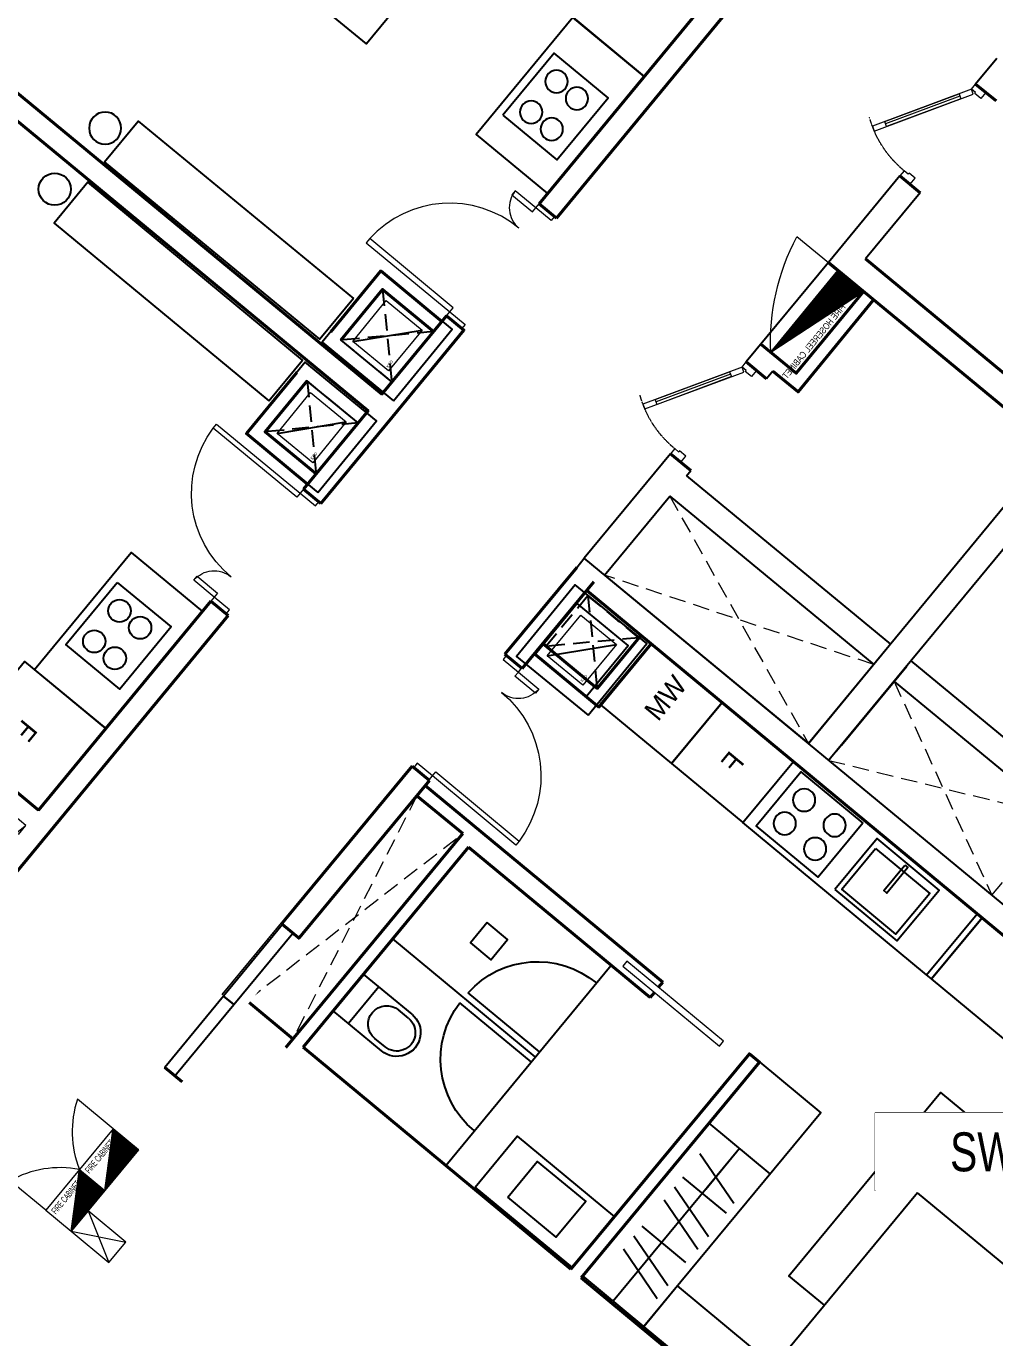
# Model space of a CAD drawing. Header units: millimetres. Extents: x -361654186 to 361255443, y -278569811 to 278836587.
# Drawn here: x -79555 to -72229, y 131525 to 141442 of the extents above; entities that cross this region are included whole.
import ezdxf
from ezdxf.enums import TextEntityAlignment as Align
from ezdxf.xclip import XClip

# ---------------------------------------------------------------- set-up
doc = ezdxf.new("R2010")
doc.units = ezdxf.units.MM
doc.header["$MEASUREMENT"] = 0
doc.header["$XCLIPFRAME"] = 0
doc.set_wipeout_variables(frame=1)
doc.linetypes.add('HIDDEN', pattern=[0.375, 0.25, -0.125])
doc.linetypes.add('Xref_NT1+NT2_MBDV Cot vach_220729$0$HIDDEN', pattern=[0.375, 0.25, -0.125])
for name, color, linetype in [('A-FLOR-STRS', 1, 'Continuous'), ('A-FURNITURE', 251, 'Continuous'), ('A-UNIT', 1, 'Continuous'), ('IDEA - dim', 251, 'Continuous'), ('KT-Net manh', 139, 'Continuous'), ('KT-Tuong', 1, 'Continuous'), ('MEP-M-DUCT-15', 6, 'Continuous'), ('MEP-M-DUCT-25', 7, 'Continuous'), ('SPE-MEP-General', 170, 'Continuous'), ('trục hút mùi', 21, 'Continuous')]:
    doc.layers.add(name, color=color, linetype=linetype)
for name, color, linetype, lineweight in [('KT-Chuviet', 255, 'Continuous', 15), ('KT-lomo nuoc', 3, 'HIDDEN', 5), ('KT-Net cat', 1, 'Continuous', 40), ('KT-Net cua', 87, 'Continuous', 9), ('KT-Net thay', 7, 'Continuous', 15), ('KT-Net truc', 18, 'Continuous', 15), ('SPE-MEP-Fire', 10, 'Continuous', 0), ('SPE-MEP-HVAC', 140, 'Continuous', 0), ('SPE-MEP-M-WALL OPENING', 81, 'Continuous', 0), ('Xref_NT1+NT2_MBDV Cot vach_220729$0$CUA', 37, 'Continuous', 13)]:
    doc.layers.add(name, color=color, linetype=linetype, lineweight=lineweight)
doc.styles.add('220126_HDN_HBA typical plan$0$210902_YS plan 330pm ver13$0$01 Level 1$0$CENTURY GOTHIC', font='GOTHIC.TTF')
doc.styles.add('font unicode ccu', font='arial.ttf')
doc.styles.add('ROMANS', font='ROMANS.SHX')
doc.styles.get("Standard").update_dxf_attribs({"font": 'arial.ttf'})

# ---------------------------------------------------------------- blocks, each defined once
blk = doc.blocks.new('*U106')
at = {"color": 0}
for points in [[(-1100, -150), (-1100, 0), (-1060, 0), (-1060, -150)], [(-40, -150), (-40, 0), (0, 0), (0, -150)], [(-1020, -150), (-1060, -150), (-1060, -350.9565185792744), (-1020, -350.9565185792744)], [(-40, -150), (-80, -150), (-80, -970), (-40, -970)]]:
    blk.add_lwpolyline(points, close=True, dxfattribs=at)
for centre, radius, start, end in [((-1060.538708044109, -150.4191404617477), 200.5381016879552, 270.1539145637665, 0.05069369801717966), ((-41.53932015914406, -152.4398411269907), 818.4643164306439, 179.8292010983319, 267.3066065333389)]:
    blk.add_arc(centre, radius, start, end, dxfattribs=at)
blk = doc.blocks.new('*U367')
at = {"layer": 'KT-lomo nuoc', "ltscale": 500}
for p, q in [((286.5388147618742, 346.9712609546762), (1657.795999366856, -1369.028078692406)), ((1944.33481412873, -1022.04752068539), (1.734723475976807e-18, -0.009297052340116354))]:
    blk.add_line(p, q, dxfattribs=at)
blk.add_lwpolyline([(286.5388147618742, 346.9712609546762), (1944.33481412873, -1022.04752068539), (1657.795999366856, -1369.028078692406), (1.734723475976807e-18, -0.009297052340116354)], close=True, dxfattribs=at)
blk = doc.blocks.new('Condo-1BR')
at = {"layer": 'A-FURNITURE'}
for points in [[(2149.485901046683, -169.2608531813021), (3298.686467927051, -169.2642823444621), (3298.686467925356, -869.2642823444912), (2149.48590105035, -869.2608531831647)], [(3298.686467926236, -169.488558033132), (4098.686467926105, -169.48855803677), (4098.686467926214, -965.6542381137551), (3298.686467926134, -965.6542381137551)], [(2390.506076283498, -806.3828955089557), (2390.506076289195, -276.3828955108766), (3000.506076287238, -276.3828955071804), (3000.506076287216, -806.3828955091303)], [(603.0363901462697, -796.3478762170416), (203.036390146226, -796.3478763158782), (200.323563499267, -2904.984504481574), (600.323563501217, -2904.984504377411)]]:
    blk.add_lwpolyline(points, close=True, dxfattribs=at)
for centre, radius in [((2545.091052896903, -455.0824214163877, 0.08561450189794902), 84.99999999999996), ((2845.091052894888, -455.082421416475, 0.08561450189794904), 84.99999999999996), ((2545.506076287245, -656.3828955052595, 0.08561450674413269), 84.99999999999996), ((2845.50607628726, -656.3828955071222, 0.08561450674413275), 84.99999999999996), ((399.8688733149102, -3064.526799496089, 0.01347962345469775), 121.6887198866291)]:
    blk.add_circle(centre, radius, dxfattribs=at)
at = {"layer": 'KT-Net cat'}
for p, q in [((950.3011270280986, 0.6255193675169721), (101.3228063060596, 1.496055124298437)), ((950.3011270280986, 0.6255193675169721), (950.3011270280986, -169.27079892045)), ((2050.067573193592, 0.6479353634349536, -4.843374779696732e-09), (6398.946328710961, 0.3581832732597832, -4.721199661719569e-09)), ((2050.067572653628, -169.3520650138962, -4.846184108055326e-09), (2050.067573193592, 0.6479353634349536)), ((2050.067572653628, -169.3520650138962, -4.846184108055326e-09), (4098.686470344408, -169.48855803677, -4.846183948420109e-09)), ((4098.686439071818, -169.9216299260152), (4098.504210598403, -2904.982268492546))]:
    blk.add_line(p, q, dxfattribs=at)
at = {"layer": 'KT-Net cat', "elevation": -5.615182801019377e-10}
blk.add_lwpolyline([(182.6036616592537, -10099.27704892962), (182.3766509520065, -169.279572545056), (950.3011270280986, -169.27079892045)], dxfattribs=at)
at = {"layer": 'KT-lomo nuoc', "linetype": 'HIDDEN', "xscale": -0.9999999999999999, "rotation": 140.4501365831873}
blk.add_blockref('*U367', (4248.680547699645, -169.5057207488571, -2.829847883259272e-08), dxfattribs=at)
at = {"layer": 'KT-Net cua', "xscale": -1}
blk.add_blockref('*U106', (950.301124926249, -19.27194143179804), dxfattribs=at)
at = {"layer": 'A-FURNITURE', "insert": (3756.308003515682, -624.7452108455764, 4.846155641263414e-09), "char_height": 149.9999999999999, "width": 310.8634934604632, "attachment_point": 6, "style": '220126_HDN_HBA typical plan$0$210902_YS plan 330pm ver13$0$01 Level 1$0$CENTURY GOTHIC'}
blk.add_mtext('F', dxfattribs=at)
blk = doc.blocks.new('qweewe')
for p, q in [((-226617.649540008, -3043559.718917042, 0.0008727778800783348), (-226617.6495399146, -3043199.718917044, 0.0008727778800783348)), ((-226142.6495399146, -3043199.718917163, 0.0008727778800783348), (-226617.6495399146, -3043199.718917044, 0.0008727778800783348)), ((-226467.6495400079, -3043559.718917079, 0.0008727778800783348), (-226467.6495399145, -3043199.718917081, 0.0008727778800783348)), ((-226142.649539925, -3043239.718917165, 0.0008727778800783348), (-226242.649539925, -3043239.718917139, 0.0008727778800783348)), ((-226142.649540008, -3043559.718917165, 0.0008727778800783348), (-226617.649540008, -3043559.718917042, 0.0008727778800783348)), ((-226142.6495399976, -3043519.718917165, 0.0008727778800783348), (-226242.6495399976, -3043519.718917141, 0.0008727778800783348))]:
    blk.add_line(p, q)
for centre, radius, start, end in [((-226242.6495399613, -3043379.718917141, 0.0008727778800783348), 139.9999999999927, 89.99999998332474, 269.9999999833247), ((-226142.6495399613, -3043379.718917165, 0.0008727778800783348), 179.9999999999927, 269.9999999833247, 89.99999998332474), ((-226142.6495399613, -3043379.718917165, 0.0008727778800783348), 139.9999999999927, 269.9999999833247, 89.99999998332474)]:
    blk.add_arc(centre, radius, start, end)
blk = doc.blocks.new('BEDH-1')
for p, q in [((475, -1.054711873393899e-13), (-475, 1.054711873393899e-13)), ((-475, 1.054711873393899e-13), (-475.0000000000002, -1050)), ((-381.8394731497392, -27.72451273631296), (-381.8394731497393, -215.2726866770535)), ((-20.94842891092413, -27.72451273631304), (-381.8394731497392, -27.72451273631296)), ((-20.94842891092416, -169.6087834425271), (-20.94842891092413, -27.72451273631304)), ((379.7956140944734, -27.72451273631313), (52.11540216114371, -27.72451273631306)), ((52.11540216114371, -27.72451273631306), (52.11540216114368, -169.6087834425271)), ((379.7956140944734, -169.6087834425271), (379.7956140944734, -27.72451273631313)), ((474.9999999999998, -1050), (475, -1.054711873393899e-13)), ((-162.6479800441303, -169.608783442527), (-475.0000000000001, -498.4003835124894)), ((474.9999999999999, -169.6087834425272), (-162.6479800441303, -169.608783442527)), ((-162.6479800441303, -169.608783442527), (-162.6479800441303, -498.4003835124894)), ((-206.9290897110478, -215.2726866770535), (-381.8394731497393, -215.2726866770535)), ((-475.0000000000001, -498.4003835124894), (-162.6479800441303, -498.4003835124894)), ((-475.0000000000002, -1050), (474.9999999999998, -1050))]:
    blk.add_line(p, q)
blk = doc.blocks.new('*U360')
at = {"layer": 'KT-lomo nuoc', "ltscale": 500}
for p, q in [((286.5388147618744, 346.9712609546762), (1549.84649243134, -1279.882669655378)), ((1836.385307193214, -932.9021116483628), (1.734723475976807e-18, -0.009297052340116354))]:
    blk.add_line(p, q, dxfattribs=at)
blk.add_lwpolyline([(286.5388147618744, 346.9712609546762), (1836.385307193214, -932.9021116483628), (1549.84649243134, -1279.882669655378), (1.734723475976807e-18, -0.009297052340116354)], close=True, dxfattribs=at)
blk = doc.blocks.new('Condo-Studio')
at = {"layer": 'A-FURNITURE'}
for p, q in [((3149.853309312311, -2123.582200206671, -0.07462600999380703), (3149.876082952949, -724.3200364990626, -8.360970926702516e-07)), ((3099.974599087087, -2122.90058014536, -0.01758431142098188), (3099.962856286744, -1423.347151255351, -0.01758431142098188)), ((3199.974599070265, -2122.898901529727, -0.01757970001692999), (3199.96285627177, -1423.345472641347, -0.01757970001692999)), ((4214.708270627569, -2126.067855971312, -0.004455071308115501), (2249.881629637901, -2123.552123872534, -0.04608683123366587)), ((784.8619641694168, -4006.538761003787, 0.05479320885692823), (784.8597109131515, -2202.364957590034, -0.04131056441501638)), ((2698.544354278565, -4056.540972458257, 0.05479021183692891), (2698.54435427679, -3455.742602704238, 0.05479021183692884)), ((2919.421419026337, -3549.299491496931, -0.09507556690104281), (3044.895112471655, -3986.193647878303, -0.0950755669010427)), ((3140.096466297284, -3562.278156560089, -0.09507556690104278), (3140.093671329254, -3990.516728757066, -0.09507556690104285)), ((3235.28309523315, -3562.278777809843, -0.09507556690104274), (3360.756788676495, -3999.172934202565, -0.0950755669010429)), ((3360.759640136675, -3562.279596755368, -0.09507556690104281), (3486.233333583979, -3999.173753155483, -0.09507556690104285)), ((3622.055470393971, -3562.281302152289, -0.09507556690104281), (3622.052675425977, -3990.519874351245, -0.09507556690104278)), ((3717.242099333562, -3562.281923407631, -0.09507556690104281), (3842.715792777017, -3999.176079791068, -0.09507556690104285)), ((3842.718644244589, -3562.282742338284, -0.09507556690104278), (3968.192337680543, -3999.176898738398, -0.09507556690104273)), ((2698.544354274811, -3756.141787579341, 0.05479021183692889), (4196.813233304762, -3756.555850990262, 0.05479021183692889)), ((2698.544354276703, -3756.547253599565, 0.05479021183696111), (3100.749274510927, -3756.548697343213, 0.05479021183692889))]:
    blk.add_line(p, q, dxfattribs=at)
for points, elevation in [([(184.9015946231593, -802.3648387362191), (784.6043185831732, -802.3640897029254), (784.6043185833769, -1502.364089702984), (184.9015946213622, -1502.364838736248)], 2.467791300474231e-08), ([(2599.882937895316, -1196.194278490148), (2799.882937895418, -1196.194278484647), (2799.882937893533, -1396.194278484531), (2599.882937893592, -1396.194278482726)], 0.008810874734167405), ([(184.8963669317745, -1502.364838698908), (784.6043185833769, -1502.364089702984), (784.604318583275, -2202.364089710289), (184.896366928122, -2202.364838693495)], 2.46779130741448e-08), ([(4196.815191308102, -3456.556013988389), (2098.520004658429, -3456.54167077638), (2098.516088646356, -4056.541344776168), (4196.81127530348, -4056.555687984597)], 0.05479021183692889), ([(784.8680508894831, -4056.543325797626), (184.8814302120518, -4056.543325790029), (184.7450057984097, -7650.003156028164), (784.731626476103, -7650.003156033694)], 2.3967167489132e-08), ([(784.8619641618643, -4056.538760998199), (784.8619641694168, -4006.538761003787), (184.8814281645537, -4006.548091086297), (184.8814281626765, -4056.548091082514)], 0.05479320885692826), ([(4198.61693451734, -5006.573315316986), (3798.616934511745, -5006.571256347059), (3798.618995161611, -4056.553432788845), (4198.618995159741, -4056.555491767998)], 0.05479021183692889)]:
    blk.add_lwpolyline(points, close=True, dxfattribs=dict(at, elevation=elevation))
at = {"layer": 'A-FURNITURE', "ltscale": 5}
for points, elevation in [([(209.33098229998, -2905.76367364591), (739.3309823018499, -2905.763673644164), (739.3309822982483, -2295.763673656969), (209.3309822962983, -2295.763673649693)], 2.396716748912523e-08), ([(730.1897183234105, -3061.542840951559), (730.1897183215842, -3671.542840951734), (230.1897183215624, -3671.542840957205), (230.1897183233887, -3061.542840955342)], 2.3967167489132e-08), ([(295.1897183196197, -3100.542840951588), (295.1897183196779, -3632.542840949638), (695.1897183251567, -3632.542840955342), (695.1897183234178, -3100.54284095706)], 2.3967167489132e-08), ([(250.1897183253895, -3351.542840951675), (250.1897183214824, -3381.542840953305), (500.1897183252149, -3381.542840949784), (500.1897183214242, -3351.542840947921)], 2.3967167489132e-08)]:
    blk.add_lwpolyline(points, close=True, dxfattribs=dict(at, elevation=elevation))
at = {"layer": 'A-FURNITURE'}
for points in [[(4199.556455707243, -2401.119672759931), (3700.553806239848, -2400.306200755236), (3699.330607945325, -3355.643459654908), (4198.333257407154, -3356.456931661465)], [(4100.26388486306, -2640.949573866674), (3750.26420642258, -2640.475048521039), (3749.62020775694, -3115.474611879821), (4099.619886197244, -3115.94913720843)]]:
    blk.add_lwpolyline(points, close=True, dxfattribs=at)
at = {"layer": 'A-FURNITURE', "elevation": 0.05479021183692889}
blk.add_lwpolyline([(3201.802626106779, -5006.566883336811), (3201.802624979922, -4656.566883335006), (1401.802624978067, -4656.56689007036), (1401.802633311599, -7256.56688997164), (3201.802633315325, -7256.566883238178), (3201.802632193896, -6906.566883336724)], dxfattribs=at)
at = {"layer": 'A-FURNITURE', "ltscale": 5}
for centre in [(357.4951229197322, -2450.763673645706, 0.03148811856549062), (587.495122916007, -2450.76367364754, 0.03148811856549063), (357.4951229196158, -2750.763673645677, 0.03148811856549064), (589.3309823001109, -2750.763673647685, 0.03148811856549061)]:
    blk.add_circle(centre, 84.9999999999999, dxfattribs=at)
at = {"layer": 'A-FURNITURE'}
for centre, start, end in [((3124.97459989175, -2122.900160456164, -0.01758431142098186), 92.04767493875802, 180.0009617776801), ((3174.97459907236, -2122.899321178091, -0.01757970001692998), 0.0009617776800716973, 87.95424866610091)]:
    blk.add_arc(centre, 699.9999999999993, start, end, dxfattribs=at)
at = {"layer": 'KT-Net cat'}
for p, q in [((99.96137770835776, -3.942369084776146, 2.310388426476974e-07), (950.9219559742196, -3.948709985270398, -3.468833107420007e-08)), ((950.9219559742196, -3.948709985270398, -3.468833107418652e-08), (950.920689225648, -173.9487099804974, -2.00923789697927e-08)), ((2050.922649075917, -3.982318368769484, -4.846257388378922e-09), (2050.914255511234, -173.9823182325053, -4.849301507744953e-09)), ((2050.922649075917, -3.982318368769484, -4.846257388378922e-09), (4299.523825290264, -4.028362341079628, 2.310419326565031e-07)), ((99.96011095983704, -173.9423690800322, 2.308403047293259e-07), (950.920689225728, -173.9487099804974, -3.488686899257151e-08)), ((184.9103592452666, -173.9430020836298, 2.492790089291371e-08), (184.8363658395174, -10103.99572001942, 2.360592906961074e-08)), ((2050.914255511248, -173.9823182325345, -5.045310653691102e-09), (4299.52034424818, -174.0283623054565, 2.308433947364918e-07)), ((2100.901296762109, -173.9833418029884, 1.010203594045559e-08), (2099.802070688856, -2506.607214694348, 1.010203612239826e-08)), ((2200.63267081033, -623.9853840687138, 1.013623714829362e-08), (2200.844728885881, -173.9853883165633, 1.010203593265611e-08)), ((4214.726348518489, -174.0266260027711, -4.846220209331375e-09), (4214.722995360848, -624.0266260284116, -4.846220180403506e-09)), ((2200.63267081033, -623.9853840687138, 1.013623714829362e-08), (4299.511129725091, -624.0283622111601, 2.303178531835076e-07)), ((2249.745492421142, -2506.608331996977, 1.010203611069566e-08), (2250.585535483508, -723.98640696035, 1.010203597163995e-08)), ((2250.585535483508, -723.98640696035, 1.010203597164673e-08), (4214.722250214727, -724.026626034145, 2.308463447160401e-07)), ((4214.722250214567, -724.026626034145, -4.846220173979608e-09), (4214.702640082105, -3355.742903993785, -4.846220004803411e-09)), ((2099.802070688856, -2506.607214694348, -0.04132212397764141), (2149.884963638258, -2506.607587888488, -0.04132212397764146)), ((2199.884963641991, -2506.607960456662, -0.0413221239776414), (2249.745492421142, -2506.608331996977, -0.04132212397764141)), ((4214.701894935926, -3455.742903994222, -4.846219998372737e-09), (4214.652355512022, -10104.02574768651, -4.846219570993793e-09))]:
    blk.add_line(p, q, dxfattribs=at)
blk.add_lwpolyline([(4214.702640082105, -3355.742903993785), (2098.518419224478, -3355.742976370413), (2098.51804665145, -3455.742976361216), (4214.701894935926, -3455.742903994222)], dxfattribs=at)
at = {"layer": 'KT-Net cua', "elevation": -0.05136502226448282}
blk.add_lwpolyline([(2149.884963638367, -2195.08888201206), (2199.884963638353, -2195.088882013893), (2199.884963642107, -3145.088882017561), (2149.884963644035, -3145.088882011885)], close=True, dxfattribs=at)
at = {"layer": 'A-FURNITURE', "rotation": 270.000961774795}
blk.add_blockref('qweewe', (3047060.304059576, -227291.2674839691, -0.0008739682168315987), dxfattribs=at)
at = {"layer": 'A-FURNITURE', "xscale": -2, "yscale": 2, "zscale": 2, "rotation": 269.9996115246306}
blk.add_blockref('BEDH-1', (4198.609840361314, -5956.573641838768, 0.05479021183692884), dxfattribs=at)
at = {"layer": 'KT-lomo nuoc', "linetype": 'HIDDEN', "rotation": 39.55074632432717}
blk.add_blockref('*U360', (2200.63267081033, -623.9853840687138, 1.013623714829362e-08), dxfattribs=at)
at = {"layer": 'KT-Net cua'}
blk.add_blockref('*U106', (2050.920726755321, -18.91214699781267, -5.148662824771102e-09), dxfattribs=at)
at = {"layer": 'A-FURNITURE', "char_height": 149.9999999999998, "width": 310.863493460463, "attachment_point": 4, "style": '220126_HDN_HBA typical plan$0$210902_YS plan 330pm ver13$0$01 Level 1$0$CENTURY GOTHIC'}
for s, insert in [('WM', (252.9973308479457, -1150.359229739435, 0.03149109875143219)), ('F', (419.9282759650741, -1852.510103158478, 0.07280168713361604))]:
    blk.add_mtext(s, dxfattribs=dict(at, insert=insert))
blk = doc.blocks.new('*U89')
at = {"color": 0}
blk.add_lwpolyline([(-2.91038304567337e-11, 0), (399.9999999999709, -9.701276818911232e-12), (399.9999999999709, 349.9999999999903), (-2.91038304567337e-11, 350)], close=True, dxfattribs=at)
at = {"layer": 'MEP-M-DUCT-15'}
for points in [[(50, 50), (50, 299.9999999999709), (149.9999999999709, 200), (50, 50)], [(349.9999999999709, 299.9999999999612), (50, 299.9999999999709), (149.9999999999709, 200), (349.9999999999709, 299.9999999999612)]]:
    blk.add_solid(points, dxfattribs=at)
at = {"layer": 'MEP-M-DUCT-25'}
blk.add_line((-2.91038304567337e-11, -2.91038304567337e-11), (399.9999999999709, 349.9999999999612), dxfattribs=at)
blk = doc.blocks.new('A$C3AE13516')
at = {"layer": 'SPE-MEP-General'}
for points in [[(-100.0000000002328, -600), (599.9999999997672, -600), (599.9999999997672, 100), (-100.0000000002328, 100)], [(0, -499.9999999997672), (500, -500), (499.9999999997672, -2.328306436538696e-10), (0, 0)]]:
    blk.add_lwpolyline(points, close=True, dxfattribs=at)
at = {"layer": 'SPE-MEP-M-WALL OPENING', "color": 1, "xscale": -1, "rotation": 179.9895041423619}
blk.add_blockref('*U89', (49.9998987603467, -76.76334756263532), dxfattribs=at)
at = {"layer": 'SPE-MEP-M-WALL OPENING', "color": 1, "insert": (64.64127082936466, -410.7896422147751, 1.163083541288703e-07), "char_height": 21.77335910446063, "attachment_point": 7, "rotation": 359.9790082847188}
blk.add_mtext_dynamic_manual_height_columns('KED', width=18.10155403055251, gutter_width=108866.7955223031, heights=[0], dxfattribs=at)
blk = doc.blocks.new('shaft-1')
at = {"layer": 'SPE-MEP-HVAC', "color": 1, "extrusion": (4.651570258340106e-07, -2.266809668167697e-15, 0.9999999999998919), "rotation": 0.2150540521201871}
for p in [(-105703.9466046336, 15977.4831154258, -0.03729502723685073), (-104803.9361727923, 15978.0220944602, -0.0371239901791494)]:
    blk.add_blockref('A$C3AE13516', p, dxfattribs=at)
at = {"layer": 'SPE-MEP-HVAC', "color": 1, "extrusion": (4.651570258340102e-07, -2.266808821134749e-15, 0.9999999999998919), "rotation": 0.2150540521202157}
blk.add_blockref('A$C3AE13516', (-105700.0058568928, 13330.35848195717, -0.03895714159747287), dxfattribs=at)
blk = doc.blocks.new('TAG CAO DO SAN')
at = {"layer": 'KT-Net thay', "flags": 128}
blk.add_lwpolyline([(1526701.778855525, -266095.2298759429), (1526701.778855525, -266566.6584041911), (1527644.63591202, -266566.6584041911), (1527644.63591202, -266095.2298759429)], close=True, dxfattribs=at)
blk.add_wipeout([(1526701.778855525, -266095.2298759429), (1527644.6359120198, -266095.2298759429), (1527644.6359120198, -266566.65840419114), (1526701.778855525, -266566.65840419114)]).dxf.layer = 'KT-Net thay'
for points in [[(1526701.778855525, -266330.9441400666), (1527644.63591202, -266330.9441400666)], [(1526701.778855525, -266566.6584041911), (1527644.63591202, -266566.6584041911)]]:
    blk.add_lwpolyline(points, dxfattribs=at)
at = {"layer": 'KT-Chuviet', "color": 31, "style": 'ROMANS', "width": 0.75}
blk.add_text('DTTT:', height=117.8571320618522, dxfattribs=at).set_placement((1526748.92170835, -266507.8139601254))
at = {"layer": 'KT-Chuviet', "color": 31, "style": 'font unicode ccu', "width": 0.75}
blk.add_attdef('TÊNPHÒNG', text='', height=117.85713, dxfattribs=at).set_placement((1527175.308820772, -266213.4467624734), align=Align.MIDDLE_CENTER)
at = {"layer": 'KT-Chuviet', "color": 31, "ltscale": 15, "style": 'ROMANS', "width": 0.75, "flags": 8}
blk.add_attdef('CAO-DO', (1527091.943339912, -266507.7298381611), '', height=117.8571320618522, dxfattribs=at)
blk = doc.blocks.new('Condo-1BR1')
at = {"layer": 'A-FURNITURE'}
for points in [[(2149.485901046661, -169.2608531813021), (3298.686467927022, -169.2642823444912), (3298.686467925349, -869.2642823445494), (2149.485901050328, -869.2608531831647)], [(3298.686467926171, -169.4885580331902), (4098.686467926083, -169.4885580368282), (4098.686467926156, -965.6542381137842), (3298.68646792612, -965.6542381137842)], [(2390.506076283484, -806.3828955090139), (2390.506076289174, -276.3828955108766), (3000.506076287187, -276.3828955072095), (3000.506076287202, -806.3828955091303)], [(603.036390146277, -796.3478762170416), (203.0363901461751, -796.3478763158782), (200.3235634992452, -2904.984504481603), (600.3235635012024, -2904.984504377411)]]:
    blk.add_lwpolyline(points, close=True, dxfattribs=at)
at = {"layer": 'A-FURNITURE', "elevation": 0.04430689783758156}
blk.add_lwpolyline([(4097.342054657398, -1946.145383685594), (2149.102658768992, -1946.078796135203), (2149.102658770942, -2646.07879613695), (4097.342054655477, -2646.145383689262), (4097.342054657369, -1946.145383685536)], dxfattribs=at)
at = {"layer": 'A-FURNITURE'}
for centre, radius in [((2545.091052896889, -455.0824214163586, 0.08561450189794911), 84.99999999999996), ((2845.091052894859, -455.0824214165332, 0.08561450189794911), 84.99999999999996), ((2545.506076287231, -656.3828955052886, 0.08561450674413279), 84.99999999999996), ((2845.506076287245, -656.382895507093, 0.08561450674413282), 84.99999999999996), ((399.8688733148956, -3064.526799496089, 0.01347962345469775), 121.6887198866291)]:
    blk.add_circle(centre, radius, dxfattribs=at)
at = {"layer": 'KT-Net cat'}
for p, q in [((2050.067573193592, 0.6479353634058498, -4.843374779703508e-09), (6398.946328710939, 0.3581832732306793, -4.721199661719569e-09)), ((2050.067572653643, -169.3520650138962, -4.846184108075655e-09), (2050.067573193592, 0.6479353634058498)), ((2050.067572653643, -169.3520650138962, -4.846184108062103e-09), (4098.686470344357, -169.4885580367991, -4.846183948433661e-09))]:
    blk.add_line(p, q, dxfattribs=at)
at = {"layer": 'KT-Net cat', "elevation": -5.615324144187558e-10}
blk.add_lwpolyline([(182.6036616592246, -10099.27704892965), (182.3766509519846, -169.2795725450851), (950.3011270280622, -169.2707989204791), (950.3011270280549, 0.625519367546076), (101.3228063060378, 1.496055124269333)], dxfattribs=at)
at = {"layer": 'KT-Net cua', "xscale": -1}
blk.add_blockref('*U106', (950.0675726538975, -19.27194143185625), dxfattribs=at)
blk = doc.blocks.new('CUATRUCKT')
at = {"color": 18, "true_color": 0x000000}
blk.add_wipeout([(-91572.96128338002, 101761.32272071688), (-91719.45467830324, 101882.30235377784), (-92610.93605435552, 100802.82981764272), (-92464.43553772937, 100681.84388162506)], dxfattribs=at).dxf.layer = 'KT-Net manh'
at = {"layer": 'IDEA - dim', "extrusion": (-2.170903207655649e-05, 4.225651820573034e-05, 0.9999999988715524)}
for points, elevation in [([(-92103.51492872018, 101291.6281408479), (-92026.40937070768, 101227.9513560391), (-91580.67187704587, 101767.6902621262), (-91657.77743505833, 101831.367046935)], 6.288476006000584), ([(-92549.25142793536, 100751.8884136692), (-92472.14586992285, 100688.2116288604), (-92026.40837626104, 101227.9505349474), (-92103.51393427352, 101291.6273197563)], 6.275344992351053)]:
    blk.add_lwpolyline(points, close=True, dxfattribs=dict(at, elevation=elevation))
at = {"layer": 'KT-Net cat', "elevation": -1.545352606135643e-09}
for points in [[(-91711.75154370168, 101875.9407272346), (-91580.67189862607, 101767.6904369963)], [(-92603.22553624051, 100796.4620935282), (-92472.14588819366, 100688.2118008362)]]:
    blk.add_lwpolyline(points, dxfattribs=at)
blk = doc.blocks.new('*U346')
at = {"linetype": 'HIDDEN', "ltscale": 500}
for p, q in [((709.2444348701729, 312.4057163460511), (806.2083002478736, -1830.308219019801)), ((1515.452735118046, -1517.902502673749), (0, 0))]:
    blk.add_line(p, q, dxfattribs=at)
blk.add_lwpolyline([(709.2444348701729, 312.4057163460511), (1515.452735118046, -1517.902502673749), (806.2083002478736, -1830.308219019801), (0, 0)], close=True, dxfattribs=at)
blk = doc.blocks.new('*U314')
at = {"layer": 'KT-lomo nuoc', "ltscale": 500}
for p, q in [((1018.804674708887, 1233.699353639273), (597.5776276787502, -493.4928113644569)), ((1616.382302387637, 740.2158393271557), (1.734723475976807e-18, -0.009297052340116354))]:
    blk.add_line(p, q, dxfattribs=at)
blk.add_lwpolyline([(1018.804674708887, 1233.699353639273), (1616.382302387637, 740.2158393271557), (597.5776276787502, -493.4928113644569), (1.734723475976807e-18, -0.009297052340116354)], close=True, dxfattribs=at)
blk = doc.blocks.new('FIRE HOSEREEL CABINET')
at = {"layer": 'SPE-MEP-Fire', "extrusion": (7.458990896553683e-05, -1.842752180805232e-09, 0.9999999972181729)}
h = blk.add_hatch(dxfattribs=at)
h.set_pattern_fill('ANSI31', color=256, scale=1.000000000000001, angle=0.0107907408147379)
h.set_pattern_definition([(45.01079074081474, (99.99999972184014, 0), (-0.0884049926078391, 0.08837169955369159), [])])
edge = h.paths.add_edge_path()
edge.add_line((399.4804406268611, 250.0673096945976), (-399.9999914107653, -0.09416697733104229))
edge.add_line((-399.9999914107653, -0.09416697733104232), (-400.0470748994798, 249.9058285888751))
edge.add_line((-400.0470748994798, 249.9058285888751), (399.9529079290504, 250.0941253232305))
blk.add_line((-400.0470737865544, 249.9058285881765, 0.02983993541319133), (-400.1224073682242, 649.9058214942925, 0.02984629163906698), dxfattribs=at)
blk.add_lwpolyline([(399.9529079220363, 250.0941625440028), (-400.0470748994798, 249.9058285888751), (-399.9999914107653, -0.09416697733104232), (399.9999914107508, 0.09416697756387296)], close=True, dxfattribs=at)
blk.add_lwpolyline([(399.4804406268611, 250.0673096945976), (-399.9999914107653, -0.09416697733104232), (-400.0470748994798, 249.9058285888751), (399.9529079290504, 250.0941253232305)], dxfattribs=at)
blk.add_arc((-726.0810139100237, -1002.519807214739, 0.05966367376274019), 1684.268230085904, 48.04312347835009, 78.84106152187297, dxfattribs=at)
at = {"color": 1, "extrusion": (7.458990896553683e-05, -1.842752180805232e-09, 0.9999999972181729), "width": 0.7}
blk.add_text('FIRE HOSEREEL CABINET', height=50, rotation=0.01079073845707539, dxfattribs=at).set_placement((-224.3482408211118, 25.00470790751134, -0.02605750230347051))
blk = doc.blocks.new('*U107')
blk.add_line((-146.6025403784438, -32.67949192431111), (-666.2177815606192, -332.6794912958724))
for points in [[(-899.9999987431222, 99.99999998255907), (-839.9999987431222, 99.99999998255903), (-839.9999987431222, 40.00000000000011), (-849.9999987431222, 40.00000000000011), (-849.9999987431222, 1.142552717530443e-13), (-899.9999987431222, 1.000444170378423e-13)], [(2.66100453930543e-14, 99.99999998255892), (-59.99999999999997, 99.9999999825589), (-59.99999999999999, 40.00000000000001), (-49.99999999999999, 40.00000000000001), (-50, 1.4210854715202e-14), (0, 0)], [(-50, 1.4210854715202e-14), (-742.8203219390634, -399.9999993715609), (-762.8203219390634, -365.3589832201835), (-69.99999999999999, 34.64101615137771)], [(-136.6025403784438, -49.99999999999996), (-156.6025403784438, -15.35898384862251), (-676.2177815606192, -315.3589832201836), (-656.2177815606192, -349.999999371561)]]:
    blk.add_lwpolyline(points, close=True)
at = {"linetype": 'Xref_NT1+NT2_MBDV Cot vach_220729$0$HIDDEN'}
blk.add_arc((-50, 1.4210854715202e-14), 799.9999987431222, 180, 215.049531073524, dxfattribs=at)
blk = doc.blocks.new('*U347')
blk.add_line((-146.6025403784438, -32.67949192431111), (-666.217782649108, -332.6794919243117))
for points in [[(-900.0000000000008, 99.99999998255907), (-840.0000000000008, 99.99999998255903), (-840.0000000000008, 40.00000000000011), (-850.0000000000008, 40.00000000000012), (-850.0000000000008, 1.142552719102239e-13), (-900.0000000000008, 1.000444171950219e-13)], [(2.66100453930543e-14, 99.99999998255892), (-59.99999999999997, 99.9999999825589), (-59.99999999999999, 40.00000000000001), (-49.99999999999999, 40.00000000000001), (-50, 1.4210854715202e-14), (0, 0)], [(-50, 1.4210854715202e-14), (-742.8203230275523, -400.0000000000002), (-762.8203230275523, -365.3589838486228), (-69.99999999999999, 34.64101615137771)], [(-136.6025403784438, -49.99999999999996), (-156.6025403784438, -15.35898384862251), (-676.217782649108, -315.3589838486229), (-656.217782649108, -350.0000000000003)]]:
    blk.add_lwpolyline(points, close=True)
at = {"linetype": 'Xref_NT1+NT2_MBDV Cot vach_220729$0$HIDDEN'}
blk.add_arc((-50, 1.4210854715202e-14), 800.0000000000008, 180, 215.0495310735239, dxfattribs=at)
blk = doc.blocks.new('Fire cabinet 800x250')
at = {"layer": 'SPE-MEP-Fire'}
h = blk.add_hatch(dxfattribs=at)
h.set_pattern_fill('ANSI31', color=256)
h.set_pattern_definition([(45, (-400.0000000000002, -5.684341886080801e-13), (-0.08838834764831843, 0.08838834764831845), [])])
h.paths.add_polyline_path([(-1.13686837721616e-13, -4.831690603168681e-13), (-400, 1.13686837721616e-13), (-2.273736754432321e-13, 249.9999999999996)])
h = blk.add_hatch(dxfattribs=at)
h.set_pattern_fill('ANSI31', color=256)
h.set_pattern_definition([(45, (0, 0), (-0.08838834764831843, 0.08838834764831845), [])])
h.paths.add_polyline_path([(400.0000000000001, 8.526512829121202e-14), (2.055353476576673e-13, 6.821210263296962e-13), (400, 250.0000000000001)])
for p, q in [((-400, 250.0000000000001), (-399.9999999999999, 600)), ((400.0000000000001, 249.9999999999999), (400.0000000000002, 599.9999999999999))]:
    blk.add_line(p, q, dxfattribs=at)
for points in [[(400, 250), (-400, 250), (-400, 1.4210854715202e-14), (400, 1.4210854715202e-14)], [(-1.13686837721616e-13, -4.831690603168681e-13), (-400, 1.13686837721616e-13), (-2.273736754432321e-13, 249.9999999999996)], [(400.0000000000001, 8.526512829121202e-14), (2.055353476576673e-13, 6.821210263296962e-13), (400, 250.0000000000001)]]:
    blk.add_lwpolyline(points, close=True, dxfattribs=at)
for centre, start, end in [((-679.4580352733306, -122.9520403123771), 28.76222287760258, 68.86592679097802), ((679.4580352733307, -122.952040312377), 111.134073209022, 151.2377771223975)]:
    blk.add_arc(centre, 775.0847992772527, start, end, dxfattribs=at)
at = {"color": 1, "width": 0.5}
for p in [(-377.5550580330059, 169.7839890790945), (21.89498766363295, 169.7839890790945)]:
    blk.add_text('FIRE CABINET', height=50, dxfattribs=at).set_placement(p)
blk = doc.blocks.new('trucktnuoctang36')
at = {"layer": 'KT-Net cat'}
for p, q in [((-1203.603589672537, 128.8677002040495, -1.355104871682272e-05), (-1049.392329479437, 1.514305158372736, -1.355107770652015e-05)), ((-1776.694011837171, -565.0828513651213, -1.355104871679556e-05), (-1622.482751644056, -692.436246410798, -1.355107770649299e-05)), ((-2317.946077214889, -1220.480594513792, -1.355161218848785e-05), (226.5397159714339, -3321.81161276708, -1.355125495323229e-05)), ((-2036.381389874077, -1193.622755877412, -1.355159053796868e-05), (199.6818829260446, -3040.246984039375, -1.35512632878545e-05)), ((-2163.717878020863, -1347.84797841651, -1.355159053548813e-05), (-2059.031330407321, -1434.30202358478, -1.355157583793089e-05)), ((-2938.966478171234, -1972.469550799928, -1.359644734717789e-05), (-2784.755431256082, -2099.822822588467, -1.356201725067137e-05)), ((-3512.055800661226, -2666.421010521706, -1.359644710232686e-05), (-3357.844526440807, -2793.774470027449, -1.356201690764411e-05))]:
    blk.add_line(p, q, dxfattribs=at)
at = {"layer": 'KT-Net cat', "elevation": -0.0003613460999157688}
for points in [[(-2827.997296275193, -1838.099346455419), (-2560.6512277242, -2057.579135089327), (-2053.004477467141, -1439.279222930811), (-2318.571434779922, -1221.239077403414)], [(-2737.092629274222, -2042.110270693753), (-2546.816594882068, -2198.318828526069), (-1975.898531818151, -1502.956181048503)]]:
    blk.add_lwpolyline(points, dxfattribs=at)
at = {"layer": 'KT-Tuong', "ltscale": 0.5}
for p, q in [((-1044.411805737895, 321.6317423066066, -1.355105312527969e-05), (-1203.603589672537, 128.8677002040495, -1.355108385183878e-05)), ((-1776.693985326099, -565.0828192631016, -1.355119446744663e-05), (-2317.946077214889, -1220.480594513792, -1.355110000523036e-05)), ((-1622.482751644056, -692.436246410798, -1.355119446744663e-05), (-2036.381389874077, -1193.622755877412, -1.35509144934726e-05)), ((-2317.94607721486, -1220.480594513821, -1.355129893775243e-05), (-2938.966665488028, -1972.469396106695, -1.355141880465341e-05)), ((-2737.093588534743, -2042.109483181528, -1.355140960515576e-05), (-2784.755431256082, -2099.822822588467, -1.355141880465331e-05)), ((-621.6222150906979, -2621.367940015945, -1.355148012948698e-05), (-2468.119414374902, -4857.276446520496, -1.355166140884475e-05)), ((-467.4109548975539, -2748.721335061622, -1.355148012948438e-05), (-2313.908180871586, -4984.629873884522, -1.355166140884475e-05))]:
    blk.add_line(p, q, dxfattribs=at)
at = {"layer": 'KT-Tuong'}
for p, q in [((-3512.055800661241, -2666.421010521706, -1.359644710232686e-05), (-4164.391144251436, -3456.328602702968, -1.35964471023268e-05)), ((-3389.682864249582, -2832.327294120914, -1.355649294919289e-05), (-3357.844526440807, -2793.774470027449, -1.355649292135184e-05)), ((-3389.682864249568, -2832.327294120914, -1.356201695087076e-05), (-1847.571867388004, -4105.860447807936, -1.321771586798637e-05)), ((-4010.530451519866, -3584.107363942487, -1.355649349209336e-05), (-3517.036215484535, -2986.538590494602, -1.355649306055709e-05)), ((-3517.036215484521, -2986.538590494602, -1.355649297693818e-05), (-1974.923929599216, -4260.072808705823, -1.355387624270145e-05)), ((3621.789818765188, -9887.164011640358, -1.355151062973663e-05), (-4164.743390406889, -3456.752497873676, -1.355151062973663e-05)), ((-4010.530451519866, -3584.107363942487, -1.355166036432452e-05), (-2468.418109199483, -4857.641628759913, -1.355158711056781e-05)), ((-2468.418109199498, -4857.641628759913, -1.355649349209391e-05), (-1879.408859737916, -4144.414383031777, -1.355649297703448e-05)), ((-1693.360633156, -4233.213874289679, -1.318328572965882e-05), (-305.4595254331362, -5379.394712323527, -1.287341448942176e-05)), ((-2218.691861541258, -4869.336582961434, -1.355649340857081e-05), (-1725.197625505913, -4271.767809513491, -1.355733214002898e-05)), ((-1820.712695367227, -4387.426235187508, -1.355361456926819e-05), (-587.024186812836, -5406.252519523841, -1.355152118984721e-05))]:
    blk.add_line(p, q, dxfattribs=at)
at = {"layer": 'SPE-MEP-Fire'}
for p, q in [((-7917.878294940558, -8391.321230084955, -0.8220338183427192), (-7759.557299029533, -8781.440313895786, 0.04376385425281105)), ((-8045.215936571811, -8545.591727416351, 0.04880054037433929), (-7632.189151141312, -8627.189406372927, -0.8270705044642475))]:
    blk.add_line(p, q, dxfattribs=at)
at = {"layer": 'SPE-MEP-Fire', "elevation": 0.0460748104883844}
blk.add_lwpolyline([(-7917.479988280204, -8391.58545544729), (-8044.848136272733, -8545.836363096576), (-7759.557299133841, -8781.440314022213), (-7632.189151141312, -8627.189406372927)], close=True, dxfattribs=at)
at = {"extrusion": (-1.050794515387145e-08, -1.276468137467085e-08, 1), "xscale": -1, "rotation": 50.62624627368057}
blk.add_blockref('FIRE HOSEREEL CABINET', (-2306.827852596086, -1748.429179010042, -0.02980956954786697), dxfattribs=at)
at = {"layer": 'KT-lomo nuoc', "linetype": 'HIDDEN', "xscale": -0.9999999999999997, "rotation": 10.8976534755902}
blk.add_blockref('*U314', (-587.0241867684235, -5406.252515521977, -2.087810640073073e-05), dxfattribs=at)
at = {"layer": 'SPE-MEP-Fire', "extrusion": (-1.875851053510549e-05, -8.83684825581203e-06, 0.9999999997850142), "rotation": 50.44881932549405}
blk.add_blockref('Fire cabinet 800x250', (-7790.165791428358, -8237.443656781914, 0.2725024381556747), dxfattribs=at)
at = {"layer": 'SPE-MEP-HVAC', "linetype": 'HIDDEN', "ltscale": 1000, "xscale": -1, "rotation": 254.2212213649985}
blk.add_blockref('*U346', (-2468.349888953773, -4857.559021333873, -1.355649349171086e-05), dxfattribs=at)
at = {"layer": 'Xref_NT1+NT2_MBDV Cot vach_220729$0$CUA', "rotation": 230.4488274522181}
for name, p, xscale in [('*U107', (-1203.60358164701, 128.8676935762924, -1.355104871682423e-05), -0.9999999999999918), ('*U347', (-2938.966478171234, -1972.469550799928, -1.359644734717788e-05), -0.9999999999999956)]:
    blk.add_blockref(name, p, dxfattribs=dict(at, xscale=xscale))
blk = doc.blocks.new('*U383')
at = {"linetype": 'HIDDEN', "ltscale": 500}
for p, q in [((457.5770547549502, 201.5520750619685), (201.5520750619685, -457.5770547549503)), ((659.1291298169194, -256.0249796929818), (0, 0))]:
    blk.add_line(p, q, dxfattribs=at)
blk.add_lwpolyline([(457.5770547549502, 201.5520750619685), (659.1291298169194, -256.0249796929818), (201.5520750619685, -457.5770547549503), (0, 0)], close=True, dxfattribs=at)
blk = doc.blocks.new('*U384')
at = {"linetype": 'HIDDEN', "ltscale": 500}
for p, q in [((453.9702085506534, 199.963343001759), (201.5541099975932, -457.5816746024486)), ((655.5243185482473, -257.6183316006897), (0, 0))]:
    blk.add_line(p, q, dxfattribs=at)
blk.add_lwpolyline([(453.9702085506534, 199.963343001759), (655.5243185482473, -257.6183316006897), (201.5541099975932, -457.5816746024486), (0, 0)], close=True, dxfattribs=at)
blk = doc.blocks.new('*U385')
at = {"linetype": 'HIDDEN', "ltscale": 500}
for p, q in [((453.9702085506534, 199.963343001759), (201.5541099975932, -457.5816746024486)), ((655.5243185482473, -257.6183316006897), (0, 0))]:
    blk.add_line(p, q, dxfattribs=at)
blk.add_lwpolyline([(453.9702085506534, 199.963343001759), (655.5243185482473, -257.6183316006897), (201.5541099975932, -457.5816746024486), (0, 0)], close=True, dxfattribs=at)
blk = doc.blocks.new('A$Cc3a6237a')
at = {"layer": 'KT-Net cat'}
for points, elevation in [([(-37436.82774655439, -12400.5836184108), (-37057.61962354768, -11940.58225815141), (-36594.90819906001, -12322.76747807569)], -1.899676632159349e-10), ([(-37359.66629793787, -12464.19266530982), (-37044.12801786022, -12081.42650276361), (-36658.59093078593, -12399.86812450571)], -1.899676632159349e-10), ([(-37691.73634039793, -12708.69906933617), (-38073.83925459604, -13171.190888312), (-37611.18958140627, -13553.2641336282)], 0.0002537374140343664), ([(-37614.64380384744, -12772.39161841539), (-37933.04106716168, -13157.77504260666), (-37547.51289027734, -13476.15849825135)], 0.0002537374140343664), ([(-35012.21592287273, -14759.88324189981), (-35407.4769734828, -15238.50193119861), (-35895.53937380167, -14835.44191405652)], 3.517858728966625e-08), ([(-35089.32155824959, -14696.20655077088), (-35420.90591773074, -15097.71960469283), (-35831.86268267274, -14758.33627867966)], 3.517858728966625e-08)]:
    blk.add_lwpolyline(points, dxfattribs=dict(at, elevation=elevation))
at = {"layer": 'trục hút mùi', "linetype": 'HIDDEN', "ltscale": 1000, "xscale": -1, "rotation": 254.2212213649985}
for name, p in [('*U384', (-36974.46975004314, -12782.30242809534, 4.115472865768362e-09)), ('*U383', (-37547.51289027736, -13476.15849825135, 0.0002537374140343664)), ('*U385', (-35420.90591773074, -15097.71960469283, 3.517858728966625e-08))]:
    blk.add_blockref(name, p, dxfattribs=at)

msp = doc.modelspace()

# ---------------------------------------------------------------- block references
at = {"layer": 'A-UNIT', "rotation": 230.4475168924029}
msp.add_blockref('Condo-1BR', (-76722.34190692415, 138566.7890439217, 5.460812771001367e-05), dxfattribs=at)

# ---------------------------------------------------------------- next in the draw order: block references
at = {"layer": 'A-UNIT', "xscale": -1, "rotation": 50.37070520241264}
msp.add_blockref('Condo-Studio', (-75330.76844054839, 137429.7083588304, 5.458371748040594e-05), dxfattribs=at)

# ---------------------------------------------------------------- next in the draw order: linework, layer by layer
at = {"layer": 'KT-Tuong'}
msp.add_line((-75391.48923048825, 137350.2048684892, 5.481475630826275e-05), (-75334.24591119215, 137419.520340096, 5.460874974601071e-05), dxfattribs=at)

# ---------------------------------------------------------------- next in the draw order: block references
at = {"layer": 'A-FLOR-STRS', "extrusion": (-5.788255105649882e-07, 4.780158418305737e-07, 0.9999999999997182), "rotation": 50.4488267371896}
msp.add_blockref('shaft-1', (1879.144286411939, 209703.1699372701, 0.09920836586069094), dxfattribs=at)

# ---------------------------------------------------------------- next in the draw order: block references
at = {"layer": 'A-UNIT', "xscale": -1, "rotation": 230.4450092999436}
msp.add_blockref('Condo-1BR1', (-76850.32404879024, 138411.8304119275, 5.46132670428484e-05), dxfattribs=at)
at = {"layer": 'KT-Net cat', "rotation": 180}
msp.add_blockref('CUATRUCKT', (-170088.2287290681, 235336.9130097598, -0.01307618226110408), dxfattribs=at)
at = {"layer": 'KT-Net truc'}
ref = msp.add_blockref('TAG CAO DO SAN', (-3889888.072383417, 798464.4456520012, -3.41303745616492e-05), dxfattribs=dict(at, xscale=2.5, yscale=2.5, zscale=2.5))
XClip(ref).set_block_clipping_path([(1526674.1636322693, -266330.9441400666), (1527644.6359120198, -266095.2298759429)])
ref.add_attrib('CAO-DO', '37.60', (-72158.21403363645, 132195.1210565985, -3.41303745616492e-05), dxfattribs={"layer": 'KT-Chuviet', "color": 31, "ltscale": 15, "height": 294.6428301546305, "style": 'ROMANS', "width": 0.7500000000000001})
ref.add_attrib('CAO-DO', '-0.030', (-72158.21403363645, 131605.8353962892, -3.41303745616492e-05), dxfattribs={"layer": 'KT-Chuviet', "color": 31, "ltscale": 15, "height": 294.6428301546305, "style": 'ROMANS', "width": 0.7500000000000001})
ref.add_attrib('TÊNPHÒNG', 'SW.ST.1', dxfattribs={"layer": 'KT-Chuviet', "color": 31, "height": 294.642825, "style": 'font unicode ccu', "width": 0.7500000000000001}).set_placement((-71949.8003314853, 132930.8287458176, -3.41303745616492e-05), align=Align.MIDDLE_CENTER)

# ---------------------------------------------------------------- next in the draw order: block references
at = {"layer": 'KT-Net cat'}
msp.add_blockref('A$Cc3a6237a', (-39815.46560455003, 151533.0657405988, 5.460859003766899e-05), dxfattribs=at)
at = {"layer": 'KT-Tuong'}
msp.add_blockref('trucktnuoctang36', (-71169.85476694071, 140875.9518959241, 6.815992268021534e-05), dxfattribs=at)

doc.saveas('drawing.dxf')
